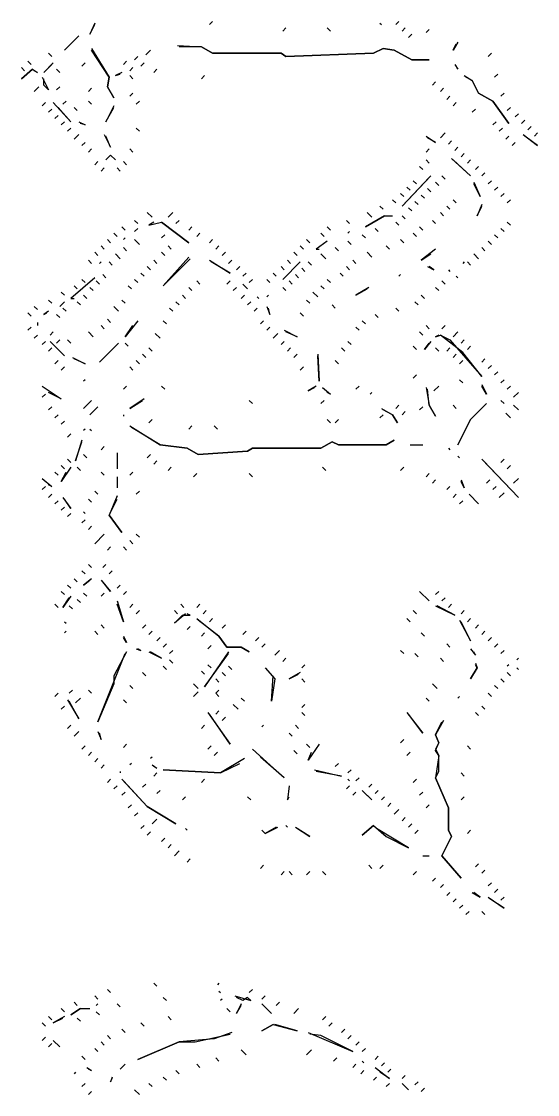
# Model space of a CAD drawing. Extents: x 1 to 2775, y -31 to 2075.
# Drawn here: x 1545.8 to 1599.8, y 1534.2 to 1646.5 of the extents above; entities that cross this region are included whole.
import ezdxf

# ---------------------------------------------------------------- set-up
doc = ezdxf.new("R2010")
doc.units = 0
doc.layers.add('LINEWORK', color=4, linetype='CONTINUOUS')

msp = doc.modelspace()

# ---------------------------------------------------------------- linework, layer by layer
at = {"layer": 'LINEWORK'}
for points in [[(1553.5, 1646.3333), (1553, 1645.1667), (1553.5, 1646.1667)], [(1565.8333, 1646.5), (1565.5, 1646.1667)], [(1573.5, 1645.8333), (1573.1667, 1645.5)], [(1577.8333, 1645.8333), (1578.1667, 1645.5)], [(1583.3333, 1646.3333), (1583.5, 1646.1667)], [(1585.3333, 1646.5), (1585, 1646.1667)], [(1586, 1645.8333), (1585.6667, 1645.5)], [(1551.8333, 1645), (1550.3333, 1643.5)], [(1586.6667, 1645.1667), (1586.3333, 1644.8333)], [(1588.5, 1645.6667), (1588.1667, 1645.3333)], [(1553.1667, 1643.6667), (1555, 1640.6667), (1554.8333, 1639.6667), (1555.5, 1638.5), (1554.8333, 1639.6667), (1555, 1640.6667), (1553.1667, 1643.5)], [(1559.3333, 1643.5), (1558.8333, 1643)], [(1562.1667, 1644), (1564.6667, 1643.8333), (1565.8333, 1643.1667), (1573, 1643.1667), (1573.5, 1642.8333), (1582.6667, 1643.1667), (1583.6667, 1643.6667), (1584.8333, 1643.5), (1586.6667, 1642.5), (1588.5, 1642.5), (1586.6667, 1642.5), (1584.8333, 1643.5), (1583.6667, 1643.6667), (1582.6667, 1643.1667), (1573.5, 1642.8333), (1573, 1643.1667), (1565.8333, 1643.1667), (1564.6667, 1643.8333), (1562.3333, 1643.8333)], [(1591.5, 1644.3333), (1591, 1643.5), (1591.3333, 1644.1667)], [(1546.5, 1642.3333), (1546.8333, 1642)], [(1548.6667, 1643.1667), (1549, 1642.8333)], [(1556.8333, 1642.3333), (1556.5, 1642)], [(1558, 1642.8333), (1557.6667, 1642.5)], [(1595, 1643.1667), (1594.6667, 1642.8333)], [(1545.8333, 1641.6667), (1546.1667, 1641.3333)], [(1547, 1641.5), (1545.8333, 1640.5), (1547, 1641.5), (1547.5, 1641.1667), (1547.1667, 1641.3333)], [(1549.1667, 1642.1667), (1548.1667, 1641.1667), (1549, 1642)], [(1549.5, 1641.5), (1549.8333, 1641.1667)], [(1552.5, 1642.1667), (1552.1667, 1641.8333)], [(1557.5, 1641.6667), (1557.1667, 1641.3333)], [(1558.6667, 1642.1667), (1558.3333, 1641.8333)], [(1560, 1641.5), (1559.6667, 1641.1667)], [(1591.1667, 1642), (1591.5, 1641.5), (1591.3333, 1641.8333)], [(1548, 1640.6667), (1548.6667, 1639.3333), (1548.1667, 1639.8333), (1548.1667, 1640.5)], [(1556.3333, 1641.1667), (1555.6667, 1640.8333), (1556.1667, 1641)], [(1557.1667, 1640.8333), (1557.5, 1640.5)], [(1565, 1640.8333), (1564.6667, 1640.5)], [(1589.1667, 1640.1667), (1588.8333, 1639.8333)], [(1592.1667, 1640.8333), (1593, 1640.3333), (1593.6667, 1639), (1595.1667, 1638.1667), (1596.8333, 1635.8333), (1595.1667, 1638.1667), (1593.6667, 1639), (1593, 1640.3333), (1592.3333, 1640.6667)], [(1595.6667, 1641), (1595.3333, 1640.6667)], [(1547.6667, 1639.6667), (1547.1667, 1639.1667)], [(1549.8333, 1639.6667), (1549.5, 1639.3333)], [(1553.1667, 1639.5), (1552.8333, 1639.1667)], [(1557.5, 1639), (1557.1667, 1638.6667)], [(1590, 1639.5), (1589.6667, 1639.1667)], [(1596.3333, 1639), (1596, 1638.6667)], [(1548.3333, 1638), (1548, 1637.6667)], [(1549.1667, 1638), (1551, 1636), (1549.6667, 1637.5)], [(1550.5, 1638.1667), (1550.1667, 1637.8333)], [(1552.8333, 1638.1667), (1553.1667, 1637.8333)], [(1558.1667, 1638.1667), (1557.8333, 1637.8333)], [(1590.6667, 1638.6667), (1590.3333, 1638.3333)], [(1591.3333, 1638), (1591, 1637.6667)], [(1549, 1637.3333), (1548.6667, 1637)], [(1551.3333, 1637.5), (1551.6667, 1637.1667)], [(1555.5, 1637.6667), (1554.6667, 1636), (1555.5, 1637.5)], [(1593.3333, 1637.3333), (1593, 1637)], [(1597, 1637.5), (1596.6667, 1637.1667)], [(1597.8333, 1636.8333), (1597.5, 1636.5)], [(1549.6667, 1636.6667), (1549.3333, 1636.3333)], [(1550.3333, 1636), (1550, 1635.6667)], [(1551.8333, 1636), (1552.5, 1635.6667), (1552, 1635.8333)], [(1595.5, 1636), (1595.1667, 1635.6667)], [(1598.5, 1636.1667), (1598.1667, 1635.8333)], [(1551, 1635.3333), (1550.6667, 1635)], [(1551.8333, 1634.6667), (1551.3333, 1634.1667)], [(1554.5, 1634.6667), (1555.1667, 1633.3333), (1554.6667, 1634.5)], [(1557.8333, 1635.3333), (1558.1667, 1635)], [(1588.1667, 1634.5), (1589.1667, 1633.8333), (1588.3333, 1634.3333)], [(1590.1667, 1634.8333), (1589.6667, 1634.3333)], [(1596.1667, 1635.3333), (1595.8333, 1635)], [(1596.8333, 1634.5), (1596.5, 1634.1667)], [(1598.3333, 1634.6667), (1599.8333, 1633.5), (1598.5, 1634.5)], [(1599.1667, 1635.5), (1598.8333, 1635.1667)], [(1599.8333, 1634.8333), (1599.5, 1634.5)], [(1552.5, 1633.8333), (1552.1667, 1633.5)], [(1590.8333, 1634), (1590.5, 1633.6667)], [(1591.5, 1633.3333), (1591.1667, 1633)], [(1597.5, 1633.8333), (1597.1667, 1633.5)], [(1553.1667, 1633.1667), (1552.8333, 1632.8333)], [(1555.1667, 1632.5), (1554.6667, 1632), (1555.1667, 1632.5), (1555.6667, 1632)], [(1557.1667, 1633.1667), (1557.5, 1632.8333)], [(1588.5, 1633.1667), (1588.1667, 1632.8333)], [(1592.1667, 1632.6667), (1591.8333, 1632.3333)], [(1553.8333, 1631.8333), (1553.5, 1631.5)], [(1554.5, 1631.1667), (1554.1667, 1630.8333)], [(1555.8333, 1631.1667), (1556.1667, 1630.8333)], [(1556.5, 1631.8333), (1556.8333, 1631.5)], [(1587.5, 1631.3333), (1587.8333, 1631)], [(1588.1667, 1632), (1588.5, 1631.6667)], [(1590.8333, 1632.1667), (1592.8333, 1630.3333), (1591, 1632)], [(1592.8333, 1632), (1592.5, 1631.6667)], [(1593.6667, 1631.3333), (1593.3333, 1631)], [(1588.6667, 1630.3333), (1585.6667, 1627.1667), (1588.5, 1630.1667)], [(1589.8333, 1630.3333), (1590.1667, 1630)], [(1594.3333, 1630.6667), (1594, 1630.3333)], [(1586.1667, 1629.1667), (1586.5, 1628.8333)], [(1586.8333, 1629.8333), (1587.1667, 1629.5)], [(1588.3333, 1629), (1588.6667, 1628.6667)], [(1589.1667, 1629.6667), (1589.5, 1629.3333)], [(1593.1667, 1629.6667), (1593.8333, 1628.1667), (1593.1667, 1629.5)], [(1595, 1629.8333), (1594.6667, 1629.5)], [(1595.6667, 1629.1667), (1595.3333, 1628.8333)], [(1584.6667, 1627.8333), (1585, 1627.5)], [(1585.5, 1628.5), (1585.8333, 1628.1667)], [(1587.6667, 1628.3333), (1588, 1628)], [(1591, 1627.8333), (1591.3333, 1627.5)], [(1596.3333, 1628.5), (1596, 1628.1667)], [(1597, 1627.8333), (1596.6667, 1627.5)], [(1583.3333, 1627.1667), (1583.6667, 1626.8333)], [(1586.3333, 1627), (1586.6667, 1626.6667)], [(1587, 1627.6667), (1587.3333, 1627.3333)], [(1590.3333, 1627.1667), (1590.6667, 1626.8333)], [(1594, 1627.3333), (1593.5, 1626.1667), (1594, 1627.1667)], [(1557.6667, 1625.6667), (1558, 1625.3333)], [(1559, 1626.5), (1559.5, 1626)], [(1559.6667, 1625.5), (1559.1667, 1625.1667), (1560.5, 1625.5), (1563.3333, 1623.3333), (1560.5, 1625.5)], [(1561.6667, 1626.5), (1561.1667, 1626)], [(1562.3333, 1625.6667), (1562, 1625.3333)], [(1579.8333, 1625.6667), (1580.1667, 1625.3333)], [(1583.8333, 1626.1667), (1581.8333, 1625), (1583.8333, 1626.1667), (1584.6667, 1626.1667)], [(1582, 1626.5), (1582.5, 1626)], [(1585, 1625.5), (1585.3333, 1625.1667)], [(1585.6667, 1626.1667), (1586, 1625.8333)], [(1588.8333, 1625.6667), (1589.1667, 1625.3333)], [(1589.6667, 1626.5), (1590, 1626.1667)], [(1596.6667, 1625.5), (1597, 1625.1667)], [(1556.3333, 1625), (1556.6667, 1624.6667)], [(1558, 1624.8333), (1557.6667, 1624.5)], [(1563.6667, 1625), (1563.3333, 1624.6667)], [(1577.8333, 1625), (1578.1667, 1624.6667)], [(1580.1667, 1624.5), (1580, 1624.3333)], [(1582.8333, 1624.8333), (1583.1667, 1624.5)], [(1587.5, 1625), (1587.8333, 1624.6667)], [(1596, 1624.8333), (1596.3333, 1624.5)], [(1554.8333, 1623.6667), (1555.1667, 1623.3333)], [(1555.5, 1624.3333), (1555.8333, 1624)], [(1556.6667, 1623.8333), (1556.5, 1623.6667)], [(1557.6667, 1623.6667), (1558.1667, 1623.1667)], [(1560.8333, 1624.1667), (1560.5, 1623.8333)], [(1564.5, 1624.3333), (1564.1667, 1624)], [(1565.8333, 1623.6667), (1565.5, 1623.3333)], [(1575.6667, 1623.6667), (1576, 1623.3333)], [(1577.8333, 1623.5), (1576.6667, 1622.6667), (1577, 1622.6667)], [(1577.1667, 1624.3333), (1577.5, 1624)], [(1580, 1623.5), (1580.3333, 1623.1667)], [(1581.5, 1624.1667), (1581.8333, 1623.8333)], [(1585.5, 1623.6667), (1585.8333, 1623.3333)], [(1586.8333, 1624.3333), (1587.1667, 1624)], [(1594.6667, 1623.5), (1595, 1623.1667)], [(1595.3333, 1624.1667), (1595.6667, 1623.8333)], [(1553.5, 1622.3333), (1553.8333, 1622)], [(1554.1667, 1623), (1554.5, 1622.6667)], [(1555.6667, 1622.1667), (1556.1667, 1621.6667)], [(1556.5, 1622.8333), (1556.8333, 1622.5)], [(1560.5, 1622.3333), (1560.8333, 1622)], [(1561.1667, 1623), (1561.5, 1622.6667)], [(1566.5, 1623), (1566.1667, 1622.6667)], [(1567.1667, 1622.3333), (1566.8333, 1622)], [(1574.3333, 1622.3333), (1574.6667, 1622)], [(1575, 1623), (1575.3333, 1622.6667)], [(1577.1667, 1622.1667), (1577.6667, 1621.6667)], [(1578.6667, 1622.8333), (1579, 1622.5)], [(1582, 1622.3333), (1582.5, 1621.8333)], [(1584, 1623), (1584.3333, 1622.6667)], [(1589.1667, 1622.6667), (1587.6667, 1621.5), (1588.6667, 1622.1667)], [(1593.1667, 1622.1667), (1593.6667, 1621.6667)], [(1594, 1622.8333), (1594.3333, 1622.5)], [(1552.8333, 1621.5), (1553.1667, 1621.1667)], [(1554.1667, 1621.3333), (1554, 1621.1667)], [(1555, 1621.3333), (1555.3333, 1621)], [(1559.6667, 1621.5), (1560, 1621.1667)], [(1563.3333, 1621.8333), (1560.6667, 1618.8333), (1563.5, 1621.6667)], [(1565.5, 1621.5), (1567.6667, 1620.1667), (1565.6667, 1621.3333)], [(1567.8333, 1621.5), (1567.5, 1621.1667)], [(1575, 1621.3333), (1573.1667, 1619.5)], [(1573.6667, 1621.5), (1574, 1621.1667)], [(1575.8333, 1621.3333), (1576.1667, 1621)], [(1580.5, 1621.5), (1580.8333, 1621.1667)], [(1592.1667, 1621.3333), (1592, 1621.1667)], [(1592.5, 1621.3333), (1592.8333, 1621)], [(1554.3333, 1620), (1554.6667, 1619.6667)], [(1558.3333, 1620.1667), (1558.6667, 1619.8333)], [(1559, 1620.8333), (1559.3333, 1620.5)], [(1568.6667, 1620.8333), (1568.3333, 1620.5)], [(1569.3333, 1620.1667), (1569, 1619.8333)], [(1572.1667, 1620.1667), (1572.5, 1619.8333)], [(1573, 1620.8333), (1573.3333, 1620.5)], [(1574.5, 1620), (1574.8333, 1619.6667)], [(1575.1667, 1620.6667), (1575.5, 1620.3333)], [(1579.1667, 1620.1667), (1579.5, 1619.8333)], [(1579.8333, 1620.8333), (1580.1667, 1620.5)], [(1585.5, 1620), (1585.3333, 1619.8333)], [(1588.3333, 1620.8333), (1589, 1620.5), (1588.5, 1620.8333)], [(1590.5, 1620.5), (1590.6667, 1620.3333)], [(1553.5, 1619.6667), (1551, 1617.5), (1551.3333, 1617.5)], [(1551.3333, 1618.8333), (1551.6667, 1618.5)], [(1552.1667, 1619.5), (1552.5, 1619.1667)], [(1553.6667, 1619.3333), (1554, 1619)], [(1557, 1618.8333), (1557.3333, 1618.5)], [(1557.6667, 1619.5), (1558, 1619.1667)], [(1564.1667, 1619.3333), (1564.5, 1619)], [(1567.6667, 1619.3333), (1567.3333, 1619)], [(1569, 1619), (1569.5, 1618.5)], [(1570, 1619.5), (1569.6667, 1619.1667)], [(1571.5, 1619.5), (1571.8333, 1619.1667)], [(1573.8333, 1619.3333), (1574.1667, 1619)], [(1577.1667, 1618.8333), (1577.5, 1618.5)], [(1577.8333, 1619.5), (1578.1667, 1619.1667)], [(1589.8333, 1619.3333), (1590.1667, 1619)], [(1591.3333, 1619.8333), (1591.5, 1619.6667)], [(1550, 1618.1667), (1550.3333, 1617.8333)], [(1552.3333, 1617.8333), (1552.6667, 1617.5)], [(1553, 1618.6667), (1553.3333, 1618.3333)], [(1562.6667, 1617.8333), (1563, 1617.5)], [(1563.3333, 1618.6667), (1563.6667, 1618.3333)], [(1568.3333, 1618.6667), (1568, 1618.3333)], [(1569.1667, 1617.8333), (1568.8333, 1617.5)], [(1570.5, 1617.6667), (1570.6667, 1617.5)], [(1571.6667, 1617.8333), (1571.5, 1617.6667)], [(1573.1667, 1618.6667), (1573.5, 1618.3333)], [(1576.3333, 1618.1667), (1576.8333, 1617.6667)], [(1582.1667, 1618.6667), (1580.8333, 1617.8333), (1582, 1618.5)], [(1587.6667, 1617.8333), (1588, 1617.5)], [(1589.1667, 1618.6667), (1589.5, 1618.3333)], [(1547.1667, 1616.6667), (1547.5, 1616.3333)], [(1548.6667, 1617.3333), (1549, 1617)], [(1550.3333, 1617.1667), (1549.8333, 1616.6667)], [(1550.1667, 1616.5), (1550.5, 1616.1667)], [(1551.6667, 1617.1667), (1552, 1616.8333)], [(1555.5, 1616.6667), (1556, 1616.1667)], [(1556.3333, 1617.3333), (1556.6667, 1617)], [(1561.3333, 1616.5), (1561.6667, 1616.1667)], [(1562, 1617.1667), (1562.3333, 1616.8333)], [(1569.8333, 1617.1667), (1569.5, 1616.8333)], [(1570.5, 1616.5), (1570.1667, 1616.1667)], [(1571.5, 1616.6667), (1571.8333, 1615.8333), (1571.6667, 1616.5)], [(1575.6667, 1617.3333), (1576, 1617)], [(1578.3333, 1616.8333), (1578.6667, 1616.5)], [(1585, 1616.5), (1585.3333, 1616.1667)], [(1587, 1617.1667), (1587.3333, 1616.8333)], [(1546.5, 1616), (1546.8333, 1615.6667)], [(1548.6667, 1616.1667), (1548.1667, 1615.8333), (1548.5, 1616)], [(1549.5, 1615.8333), (1549.8333, 1615.5)], [(1575, 1616), (1575.3333, 1615.6667)], [(1582.8333, 1615.8333), (1583.1667, 1615.5)], [(1546.8333, 1614.5), (1546.5, 1614.1667)], [(1547.5, 1615), (1547.5, 1614.6667)], [(1554.1667, 1614.6667), (1554.5, 1614.3333)], [(1554.8333, 1615.3333), (1555.1667, 1615)], [(1558, 1615.1667), (1556.6667, 1613.5), (1557.5, 1614.6667)], [(1560.6667, 1615.1667), (1561, 1614.8333)], [(1571.1667, 1615.1667), (1570.8333, 1614.8333)], [(1571.8333, 1614.5), (1571.5, 1614.1667)], [(1580.8333, 1614.5), (1581.1667, 1614.1667)], [(1581.5, 1615.1667), (1581.8333, 1614.8333)], [(1588.1667, 1614.6667), (1588.5, 1614.3333)], [(1590.1667, 1614.6667), (1589.8333, 1614.3333)], [(1547.5, 1613.6667), (1547.1667, 1613.3333)], [(1549.1667, 1614), (1548.8333, 1613.6667)], [(1549.8333, 1613.1667), (1549.5, 1612.8333)], [(1550.6667, 1613.1667), (1551, 1612.8333)], [(1552.8333, 1614), (1553.3333, 1613.5)], [(1559.8333, 1613.8333), (1560.3333, 1613.3333)], [(1572.6667, 1613.8333), (1572.1667, 1613.3333)], [(1573.3333, 1614.1667), (1574.6667, 1613.5), (1573.5, 1614)], [(1587.5, 1614), (1587.8333, 1613.6667)], [(1589.5, 1613.6667), (1589.1667, 1613.5), (1589.6667, 1613.6667), (1590.6667, 1613.1667), (1594, 1609.3333), (1592, 1611.8333), (1589.6667, 1613.6667)], [(1591.5, 1614), (1591, 1613.5)], [(1592.1667, 1613.1667), (1591.8333, 1612.8333)], [(1548.3333, 1613), (1548, 1612.6667)], [(1549, 1612.3333), (1548.6667, 1612)], [(1548.8333, 1613), (1550.3333, 1611.5)], [(1556, 1612.8333), (1554, 1610.8333)], [(1556.6667, 1612.8333), (1557, 1612.5)], [(1559.1667, 1612.3333), (1559.5, 1612)], [(1573.3333, 1613), (1573, 1612.6667)], [(1574, 1612.3333), (1573.6667, 1612)], [(1579.3333, 1612.3333), (1579.6667, 1612)], [(1580, 1613), (1580.3333, 1612.6667)], [(1586.8333, 1612.5), (1587.1667, 1612.1667)], [(1588.6667, 1613), (1588, 1612.1667), (1588.5, 1612.8333)], [(1589.1667, 1612.3333), (1589.5, 1612)], [(1590.6667, 1612.3333), (1590.3333, 1612)], [(1592.8333, 1612.5), (1592.5, 1612.1667)], [(1549.6667, 1611), (1549.3333, 1610.6667)], [(1551.1667, 1611.3333), (1552.5, 1610.6667), (1551.3333, 1611.1667)], [(1557.8333, 1611), (1558.1667, 1610.6667)], [(1558.5, 1611.6667), (1558.8333, 1611.3333)], [(1574.6667, 1611.6667), (1574.3333, 1611.3333)], [(1576.8333, 1611.6667), (1577, 1608.8333), (1576.8333, 1611.5)], [(1578.6667, 1611), (1579, 1610.6667)], [(1591.3333, 1611.6667), (1591, 1611.3333)], [(1592, 1611), (1591.6667, 1610.6667)], [(1594.3333, 1611.1667), (1594, 1610.8333)], [(1550.3333, 1610.3333), (1550, 1610)], [(1557.1667, 1610.3333), (1557.5, 1610)], [(1575.3333, 1610.3333), (1575, 1610)], [(1595, 1610.5), (1594.6667, 1610.1667)], [(1595.6667, 1609.8333), (1595.3333, 1609.5)], [(1552.5, 1609), (1552.3333, 1608.8333)], [(1587.1667, 1609.5), (1586.8333, 1609.1667)], [(1591.6667, 1609), (1592, 1608.6667)], [(1596.3333, 1609), (1596, 1608.6667)], [(1548, 1608.3333), (1550, 1607), (1548.6667, 1607.6667)], [(1548.3333, 1607.5), (1548, 1607.1667)], [(1556.8333, 1608.3333), (1556.5, 1608)], [(1560.5, 1608.3333), (1560.8333, 1608)], [(1576.6667, 1608.3333), (1575.8333, 1607.8333), (1576.5, 1608.1667)], [(1577.3333, 1608.1667), (1578.1667, 1607.5), (1577.8333, 1607.6667)], [(1581.1667, 1608.3333), (1580.8333, 1608)], [(1582.5, 1607.6667), (1582.3333, 1607.5)], [(1588.1667, 1608.1667), (1588.5, 1606.3333), (1589.1667, 1605.1667), (1588.5, 1606.3333), (1588.3333, 1608)], [(1589.5, 1608.3333), (1589, 1607.8333)], [(1594, 1608.5), (1594.5, 1607.5), (1594, 1608.3333)], [(1597, 1608.3333), (1596.6667, 1608)], [(1597.8333, 1607.6667), (1597.3333, 1607.1667)], [(1553.1667, 1606.8333), (1552.3333, 1606)], [(1558.6667, 1607), (1557.1667, 1606), (1558.5, 1606.8333)], [(1569.6667, 1606.8333), (1570, 1606.5)], [(1577.5, 1606.8333), (1577.1667, 1606.5)], [(1594.5, 1606.5), (1592.8333, 1604.8333), (1591.5, 1602.1667), (1592.8333, 1604.8333)], [(1596, 1606.8333), (1596.3333, 1606.5)], [(1549, 1606.1667), (1548.6667, 1605.8333)], [(1549.6667, 1605.3333), (1549.3333, 1605)], [(1553.8333, 1606.1667), (1553, 1605.3333)], [(1556.5, 1605.3333), (1556.5, 1605.1667)], [(1583.6667, 1605.3333), (1583.3333, 1605)], [(1583.5, 1606), (1584.6667, 1605.3333), (1585.1667, 1604.5), (1584.6667, 1605.3333), (1583.6667, 1605.8333)], [(1585.3333, 1606.3333), (1585, 1606)], [(1586, 1605.6667), (1585.6667, 1605.3333)], [(1587.8333, 1606.1667), (1587.5, 1605.8333)], [(1591, 1606.3333), (1591.3333, 1606)], [(1596.5, 1605.5), (1597, 1605)], [(1597.3333, 1606.3333), (1597.8333, 1605.8333)], [(1550.3333, 1604.6667), (1550, 1604.3333)], [(1557.1667, 1604.1667), (1560.3333, 1602.1667), (1563.1667, 1601.8333), (1564.3333, 1601.1667), (1569.5, 1601.5), (1570, 1601.8333), (1577.1667, 1601.8333), (1578.3333, 1602.5), (1579, 1602.1667), (1584, 1602.1667), (1584.8333, 1602.6667), (1584, 1602.1667), (1579, 1602.1667), (1578.3333, 1602.5), (1577.1667, 1601.8333), (1570, 1601.8333), (1569.5, 1601.5), (1564.3333, 1601.1667), (1563.1667, 1601.8333), (1560.3333, 1602.1667), (1557.3333, 1604)], [(1559.5, 1604.8333), (1559.1667, 1604.5)], [(1563.6667, 1604.1667), (1563.3333, 1603.8333)], [(1566, 1604.1667), (1566.3333, 1603.8333)], [(1577.8333, 1604.8333), (1578.1667, 1604.5)], [(1579, 1604.8333), (1578.6667, 1604.5)], [(1551, 1603.3333), (1550.6667, 1603)], [(1552.5, 1603.8333), (1552.3333, 1603.6667)], [(1553, 1603.8333), (1553.1667, 1603.6667)], [(1552.1667, 1602.6667), (1551.5, 1600.5), (1552.1667, 1602.5)], [(1554.5, 1602), (1554.1667, 1601.6667)], [(1586.5, 1602.1667), (1587.8333, 1602.1667)], [(1552.3333, 1601.1667), (1552.6667, 1600.8333)], [(1555.8333, 1601.3333), (1555.8333, 1599.6667)], [(1559.3333, 1601.1667), (1559, 1600.8333)], [(1590.5, 1601.8333), (1590.6667, 1601.6667)], [(1591.5, 1601), (1591.6667, 1600.8333)], [(1550, 1600), (1550.3333, 1599.6667)], [(1551, 1599.8333), (1550, 1598.3333), (1550.5, 1599.3333)], [(1550.6667, 1600.6667), (1551, 1600.3333)], [(1551.6667, 1599.8333), (1552, 1599.5)], [(1560, 1600.5), (1559.6667, 1600.1667)], [(1561.5, 1599.8333), (1561.1667, 1599.5)], [(1577.3333, 1599.8333), (1577.6667, 1599.5)], [(1585.8333, 1599.8333), (1585.5, 1599.5)], [(1594, 1600.6667), (1597.8333, 1596.6667), (1594.1667, 1600.5)], [(1596.3333, 1600.6667), (1596, 1600.3333)], [(1597, 1600), (1596.6667, 1599.6667)], [(1548, 1598.6667), (1549, 1597.8333), (1548.6667, 1598)], [(1549.3333, 1599.3333), (1549.6667, 1599)], [(1554.1667, 1599.3333), (1554.5, 1599)], [(1555.8333, 1598.8333), (1555.8333, 1597.6667)], [(1557.5, 1599.3333), (1557.1667, 1599)], [(1564.1667, 1599.1667), (1563.8333, 1598.8333)], [(1569.6667, 1599.1667), (1570, 1598.8333)], [(1588.5, 1599.1667), (1588.1667, 1598.8333)], [(1597.8333, 1598.6667), (1597.3333, 1598.1667)], [(1548.3333, 1597.8333), (1548, 1597.5)], [(1589.1667, 1598.5), (1588.8333, 1598.1667)], [(1590.6667, 1597.8333), (1590.3333, 1597.5)], [(1591.8333, 1598.5), (1592.1667, 1597.6667), (1591.8333, 1598.3333)], [(1594.8333, 1598.5), (1594.5, 1598.1667)], [(1595.5, 1597.8333), (1595.1667, 1597.5)], [(1549, 1597), (1548.6667, 1596.6667)], [(1549.6667, 1596.3333), (1549.3333, 1596)], [(1550.1667, 1596.6667), (1551, 1595.5), (1550.3333, 1596.5)], [(1552.8333, 1596.5), (1553.1667, 1596.1667)], [(1553.5, 1597.3333), (1553.8333, 1597)], [(1555.8333, 1596.8333), (1555, 1594.8333), (1556.3333, 1593), (1555, 1594.8333), (1555.8333, 1596.5)], [(1558.1667, 1597.3333), (1557.8333, 1597)], [(1591.3333, 1597), (1591, 1596.6667)], [(1592, 1596.3333), (1591.6667, 1596)], [(1592.6667, 1597), (1593.6667, 1596)], [(1596.3333, 1597.1667), (1595.8333, 1596.6667)], [(1550.3333, 1595.6667), (1550, 1595.3333)], [(1552.3333, 1595.1667), (1552.5, 1595)], [(1551, 1595), (1550.6667, 1594.6667)], [(1552.5, 1594.3333), (1552.1667, 1594)], [(1553.1667, 1593.6667), (1552.8333, 1593.3333)], [(1554.5, 1592.8333), (1553.5, 1591.8333)], [(1557.1667, 1592.1667), (1557.5, 1591.8333)], [(1557.8333, 1592.8333), (1558.1667, 1592.5)], [(1555.1667, 1591.5), (1554.8333, 1591.1667)], [(1556.5, 1591.5), (1556.8333, 1591.1667)], [(1552.8333, 1589.6667), (1553.1667, 1589.3333)], [(1554.6667, 1589.6667), (1554.3333, 1589.3333)], [(1552.1667, 1589), (1552.5, 1588.6667)], [(1555.3333, 1589), (1555, 1588.6667)], [(1550.6667, 1587.5), (1551, 1587.1667)], [(1551.3333, 1588.1667), (1551.6667, 1587.8333)], [(1553.1667, 1588.1667), (1552.3333, 1587.5), (1553, 1588)], [(1554.1667, 1588), (1555.1667, 1586.8333), (1554.3333, 1587.8333)], [(1556.1667, 1587.5), (1555.8333, 1587.1667)], [(1550, 1586.8333), (1550.3333, 1586.5)], [(1551, 1586.3333), (1550.1667, 1585.1667), (1550.8333, 1586.1667)], [(1552.3333, 1586.6667), (1552.6667, 1586.3333)], [(1554.5, 1586.6667), (1554.1667, 1586.3333)], [(1556.8333, 1586.8333), (1556.5, 1586.5)], [(1587.5, 1586.8333), (1588.5, 1585.8333)], [(1589.5, 1586.8333), (1589.1667, 1586.5)], [(1590.1667, 1586.1667), (1589.8333, 1585.8333)], [(1549.3333, 1585.5), (1549.6667, 1585.1667)], [(1550.8333, 1585.3333), (1551.1667, 1585)], [(1551.6667, 1586), (1552, 1585.6667)], [(1555.8333, 1585.8333), (1556.5, 1583.6667), (1555.8333, 1585.5)], [(1557.5, 1585.5), (1557.1667, 1585.1667)], [(1562.5, 1585.5), (1562.8333, 1585.1667)], [(1564.5, 1585.5), (1564.1667, 1585.1667)], [(1589.1667, 1585.3333), (1591.1667, 1584.3333), (1589.3333, 1585.3333)], [(1590.8333, 1585.5), (1590.5, 1585.1667)], [(1558.1667, 1584.8333), (1557.8333, 1584.5)], [(1561.8333, 1584.8333), (1562.1667, 1584.5)], [(1563, 1584.5), (1561.8333, 1583.5), (1562.6667, 1584.3333), (1563.5, 1584.3333), (1563.1667, 1584.5)], [(1564.1667, 1584), (1566.5, 1582.1667), (1567.3333, 1581), (1568.8333, 1581), (1569.6667, 1580.5), (1568.8333, 1581), (1567.3333, 1581), (1566.5, 1582.1667), (1564.3333, 1583.8333)], [(1565.1667, 1584.8333), (1564.8333, 1584.5)], [(1565.8333, 1584), (1565.5, 1583.6667)], [(1586.1667, 1584), (1586.5, 1583.6667)], [(1586.8333, 1584.8333), (1587.1667, 1584.5)], [(1592.1667, 1584.8333), (1591.8333, 1584.5)], [(1592.8333, 1584), (1592.5, 1583.6667)], [(1550.3333, 1583.6667), (1550.5, 1583.5)], [(1554.1667, 1583.3333), (1554.5, 1583)], [(1558.8333, 1583.3333), (1558.5, 1583)], [(1563.5, 1583.1667), (1563.1667, 1582.8333)], [(1567.1667, 1583.3333), (1566.8333, 1583)], [(1591.6667, 1583.8333), (1592.8333, 1581.6667), (1591.8333, 1583.6667)], [(1593.6667, 1583.3333), (1593.3333, 1583)], [(1550.5, 1582.6667), (1550.3333, 1582.5)], [(1553.5, 1582.6667), (1553.8333, 1582.3333)], [(1556.5, 1582.1667), (1556.8333, 1581.5), (1556.5, 1582)], [(1559.5, 1582.6667), (1559.1667, 1582.3333)], [(1560.3333, 1582), (1560, 1581.6667)], [(1565, 1582.5), (1564.6667, 1582.1667)], [(1569.3333, 1582.6667), (1569, 1582.3333)], [(1570.6667, 1582), (1570.3333, 1581.6667)], [(1587.6667, 1582.5), (1588, 1582.1667)], [(1594.3333, 1582.6667), (1594, 1582.3333)], [(1595, 1582), (1594.6667, 1581.6667)], [(1557.8333, 1580.8333), (1558.3333, 1580.6667), (1558, 1580.8333)], [(1561, 1581.3333), (1560.6667, 1581)], [(1561.6667, 1580.6667), (1561.3333, 1580.3333)], [(1565.6667, 1581.1667), (1565.3333, 1580.8333)], [(1571.3333, 1581.3333), (1571, 1581)], [(1572.8333, 1580.6667), (1572.3333, 1580.1667)], [(1585.5, 1580.6667), (1585.8333, 1580.3333)], [(1590.3333, 1581.3333), (1590.6667, 1581)], [(1592.8333, 1580.8333), (1593.3333, 1580.1667), (1593.1667, 1580.5)], [(1595.6667, 1581.3333), (1595.3333, 1581)], [(1596.3333, 1580.6667), (1596, 1580.3333)], [(1556.8333, 1580.5), (1555.5, 1578), (1555.5, 1577.1667), (1553.8333, 1573.1667), (1556.6667, 1580.3333)], [(1559.1667, 1580.5), (1560.5, 1579.8333), (1559.3333, 1580.5)], [(1561.3333, 1579.6667), (1561.6667, 1579.3333)], [(1567.5, 1580.5), (1565, 1576.8333), (1567.5, 1580.3333)], [(1573.5, 1579.8333), (1573.1667, 1579.5)], [(1587, 1580.3333), (1587.3333, 1580)], [(1589.6667, 1579.8333), (1590, 1579.5)], [(1597.8333, 1579.8333), (1597.6667, 1579.6667)], [(1558.5, 1578.3333), (1558.8333, 1578)], [(1560.6667, 1579), (1561, 1578.6667)], [(1564.6667, 1578.5), (1565, 1578.1667)], [(1565.3333, 1579.1667), (1565.6667, 1578.8333)], [(1566.8333, 1578.3333), (1567.1667, 1578)], [(1567.5, 1579), (1567.8333, 1578.6667)], [(1571.3333, 1578.8333), (1572.3333, 1577.6667), (1572, 1575.3333), (1572.1667, 1578)], [(1575, 1578.3333), (1573.8333, 1577.6667), (1574.8333, 1578.1667)], [(1575.5, 1579.1667), (1575.1667, 1578.8333)], [(1593.3333, 1579.3333), (1593.5, 1578.8333), (1592.8333, 1577.6667), (1593.5, 1578.8333), (1593.3333, 1579.1667)], [(1596.8333, 1579.1667), (1596.6667, 1579)], [(1596.6667, 1578.3333), (1597, 1578)], [(1597.6667, 1578.8333), (1597.8333, 1578.6667)], [(1563.8333, 1577.1667), (1564.3333, 1576.6667)], [(1566.1667, 1577.6667), (1566.5, 1577.3333)], [(1575.1667, 1577.6667), (1575.5, 1577.3333)], [(1588.8333, 1577.1667), (1589.3333, 1576.6667)], [(1596, 1577.6667), (1596.3333, 1577.3333)], [(1549.6667, 1576.1667), (1549.3333, 1575.8333)], [(1551.1667, 1576.5), (1550.8333, 1576.1667)], [(1552.8333, 1576.5), (1553.1667, 1576.1667)], [(1557.1667, 1577), (1557.5, 1576.6667)], [(1564.3333, 1576.3333), (1563.8333, 1575.8333)], [(1566.5, 1576.5), (1566.1667, 1576.1667), (1566.5, 1575.8333), (1566.1667, 1576.1667)], [(1594.6667, 1576.1667), (1595, 1575.8333)], [(1595.3333, 1577), (1595.6667, 1576.6667)], [(1550.6667, 1575.5), (1551.8333, 1573.5), (1550.8333, 1575.3333)], [(1552, 1575.6667), (1551.5, 1575.1667)], [(1556.5, 1575.5), (1556.8333, 1575.1667)], [(1568, 1575), (1568.5, 1574.5)], [(1568.8333, 1575.6667), (1569.1667, 1575.3333)], [(1575.5, 1575), (1575.1667, 1574.6667)], [(1588.1667, 1575.6667), (1588.5, 1575.3333)], [(1591.6667, 1575.8333), (1591.5, 1575.6667)], [(1550.3333, 1574.8333), (1550, 1574.5)], [(1565.3333, 1574.1667), (1567.6667, 1570.8333), (1565.5, 1574)], [(1566.5, 1574.3333), (1566.1667, 1574)], [(1575.1667, 1574.1667), (1575.5, 1573.8333)], [(1586.1667, 1574.1667), (1587.8333, 1572), (1586.3333, 1574)], [(1593.3333, 1574.1667), (1593.6667, 1573.8333)], [(1594, 1574.8333), (1594.3333, 1574.5)], [(1551, 1572.8333), (1550.6667, 1572.5)], [(1565, 1572.8333), (1564.6667, 1572.5)], [(1567.1667, 1573.6667), (1566.8333, 1573.3333)], [(1571.1667, 1572.8333), (1571, 1572.6667)], [(1574.5, 1572.8333), (1574.8333, 1572.5)], [(1590, 1573.3333), (1589.1667, 1571.8333), (1589.5, 1571), (1589.1667, 1570.3333), (1589.5, 1569.6667), (1589.1667, 1567.3333), (1590.5, 1564.1667), (1590.5, 1561.8333), (1590.8333, 1561.1667), (1589.8333, 1559.1667), (1591.8333, 1556.8333), (1589.8333, 1559.1667), (1590.8333, 1561.1667), (1590.5, 1561.8333), (1590.5, 1564.1667), (1589.1667, 1567.3333), (1589.5, 1568), (1589.5, 1569.6667), (1589.1667, 1570.1667), (1589.5, 1571), (1589.1667, 1571.8333), (1589.8333, 1573.1667)], [(1551.8333, 1572.1667), (1551.3333, 1571.6667)], [(1553.8333, 1572.1667), (1554.1667, 1571.3333), (1554, 1572)], [(1573.8333, 1572), (1574.1667, 1571.6667)], [(1552.5, 1570.6667), (1552.1667, 1570.3333)], [(1556.8333, 1570.8333), (1556.5, 1570.5)], [(1565.6667, 1570.6667), (1565.3333, 1570.3333)], [(1575.6667, 1570.8333), (1576, 1570.5)], [(1577, 1570.8333), (1575.8333, 1569.1667), (1576.1667, 1570)], [(1585.8333, 1571.3333), (1585.5, 1571)], [(1592.5, 1570.6667), (1592.8333, 1570.3333)], [(1553.1667, 1570), (1552.8333, 1569.6667)], [(1553.8333, 1569.3333), (1553.5, 1569)], [(1559.5, 1569.5), (1559.3333, 1569.3333)], [(1569.1667, 1569.3333), (1566.6667, 1567.8333), (1560.6667, 1568.1667), (1566.6667, 1567.8333), (1568.6667, 1568.8333)], [(1566.3333, 1570), (1566, 1569.6667)], [(1570, 1570.3333), (1573.3333, 1567.3333), (1570.8333, 1569.5)], [(1574.3333, 1570.1667), (1574.6667, 1569.8333)], [(1586.5, 1570), (1586.1667, 1569.6667)], [(1554.5, 1568.6667), (1554.1667, 1568.3333)], [(1557.3333, 1568.8333), (1557.1667, 1568.6667)], [(1559.5, 1568.6667), (1560, 1568.3333), (1559.6667, 1568.5)], [(1579, 1568.8333), (1578.6667, 1568.5)], [(1555.1667, 1567.1667), (1554.8333, 1566.8333)], [(1556.1667, 1568), (1556.1667, 1567.8333)], [(1556.3333, 1567.1667), (1559, 1564.3333), (1562, 1562.5), (1559, 1564.3333), (1556.5, 1567)], [(1560, 1567.8333), (1559.6667, 1567.5)], [(1565, 1567.1667), (1564.6667, 1566.8333)], [(1576.5, 1568.1667), (1579.3333, 1567.5), (1576.6667, 1568)], [(1580.3333, 1568.1667), (1580, 1567.8333)], [(1580, 1567.1667), (1580.1667, 1567)], [(1581.1667, 1567.3333), (1580.8333, 1567)], [(1587.1667, 1567.1667), (1586.8333, 1566.8333)], [(1591.8333, 1567.8333), (1592.1667, 1567.5)], [(1555.8333, 1566.5), (1555.5, 1566.1667)], [(1558.8333, 1566.6667), (1558.5, 1566.3333)], [(1560.3333, 1566), (1560, 1565.6667)], [(1573.8333, 1566.5), (1573.6667, 1565), (1573.8333, 1565.3333)], [(1580.1667, 1566.5), (1579.8333, 1566.1667)], [(1581.5, 1566), (1582.5, 1565), (1581.6667, 1565.8333)], [(1582.5, 1566.6667), (1582.1667, 1566.3333)], [(1583.1667, 1566), (1582.8333, 1565.6667)], [(1556.6667, 1565.8333), (1556.3333, 1565.5)], [(1563, 1565.3333), (1562.6667, 1565)], [(1569.5, 1565.3333), (1569.8333, 1565)], [(1580.8333, 1565.8333), (1580.5, 1565.5)], [(1583.8333, 1565.3333), (1583.5, 1565)], [(1587.8333, 1565.8333), (1587.5, 1565.5)], [(1592.1667, 1565.3333), (1591.8333, 1565)], [(1557.3333, 1564.5), (1557, 1564.1667)], [(1584.5, 1564.6667), (1584.1667, 1564.3333)], [(1585.3333, 1564), (1584.8333, 1563.5)], [(1588.5, 1564.5), (1588.1667, 1564.1667)], [(1558, 1563.6667), (1557.6667, 1563.3333)], [(1560, 1563), (1559.5, 1562.5)], [(1586, 1563.1667), (1585.6667, 1562.8333)], [(1558.6667, 1562.3333), (1558.3333, 1562)], [(1559.3333, 1561.6667), (1559, 1561.3333)], [(1563, 1562), (1563.1667, 1561.8333)], [(1572.5, 1562.1667), (1571.3333, 1561.5), (1571, 1561.8333), (1571.3333, 1561.5), (1572.6667, 1562.1667)], [(1573.5, 1562.3333), (1573.6667, 1562.1667)], [(1574.5, 1562.1667), (1576, 1561.1667), (1574.6667, 1562)], [(1582.6667, 1562.3333), (1581.5, 1561.3333), (1582.6667, 1562.3333), (1584, 1561.1667), (1586.3333, 1560), (1583, 1562)], [(1586.6667, 1562.5), (1586.3333, 1562.1667)], [(1587.3333, 1561.8333), (1587, 1561.5)], [(1592.8333, 1561.8333), (1592.5, 1561.5)], [(1560.8333, 1561), (1560.5, 1560.6667)], [(1561.5, 1560.3333), (1561.1667, 1560)], [(1562.3333, 1559.6667), (1561.8333, 1559.1667)], [(1563.5, 1558.8333), (1563.1667, 1558.5)], [(1571.1667, 1558.1667), (1570.8333, 1557.8333)], [(1582.1667, 1558.1667), (1582.5, 1557.8333)], [(1583.6667, 1558.1667), (1583.3333, 1557.8333)], [(1587.8333, 1559.1667), (1588.5, 1559.1667)], [(1593.6667, 1558.3333), (1593.3333, 1558)], [(1573.3333, 1557.5), (1573, 1557.1667)], [(1573.8333, 1557.5), (1574.1667, 1557.1667)], [(1576, 1557.5), (1575.6667, 1557.1667)], [(1577.3333, 1557.5), (1577.6667, 1557.1667)], [(1587.1667, 1557.5), (1586.8333, 1557.1667)], [(1594.3333, 1557.6667), (1594, 1557.3333)], [(1589.1667, 1556.8333), (1588.8333, 1556.5)], [(1590, 1556.1667), (1589.6667, 1555.8333)], [(1595, 1556.3333), (1594.6667, 1556)], [(1590.6667, 1555.3333), (1590.3333, 1555)], [(1593, 1555.3333), (1593.8333, 1554.8333), (1593.1667, 1555.3333)], [(1594.6667, 1554.8333), (1596.3333, 1553.6667), (1594.8333, 1554.6667)], [(1595.6667, 1555.6667), (1595.3333, 1555.3333)], [(1596.3333, 1554.8333), (1596, 1554.5)], [(1591.3333, 1554.6667), (1591, 1554.3333)], [(1592, 1554), (1591.6667, 1553.6667)], [(1592.6667, 1553.3333), (1592.3333, 1553)], [(1594, 1553.3333), (1594.3333, 1553)], [(1559.6667, 1545.8333), (1560, 1545.5)], [(1566.5, 1545.8333), (1566.3333, 1545.6667)], [(1554.8333, 1545.1667), (1555.1667, 1544.8333)], [(1566.5, 1545), (1566.6667, 1544.8333)], [(1570, 1545.1667), (1569.6667, 1544.8333)], [(1551.3333, 1543.8333), (1551.6667, 1543.5)], [(1553.5, 1544.5), (1553.8333, 1544.1667)], [(1553.8333, 1543.6667), (1553.6667, 1543.5)], [(1555.8333, 1543.6667), (1556.1667, 1543.3333)], [(1560.6667, 1544.3333), (1561, 1544)], [(1566.8333, 1544.1667), (1566.6667, 1544)], [(1568.1667, 1544.5), (1569.8333, 1544), (1569.5, 1544.3333), (1569, 1544), (1568.3333, 1544.3333)], [(1568.8333, 1543.6667), (1568.3333, 1542.6667), (1568.8333, 1543.5)], [(1571.3333, 1544.5), (1571, 1544.1667)], [(1571, 1543.6667), (1572, 1542.6667)], [(1572.8333, 1543.8333), (1572.5, 1543.5)], [(1550, 1543.1667), (1550.3333, 1542.8333)], [(1552, 1543.1667), (1551, 1542.5), (1552, 1543.1667), (1553, 1543.1667)], [(1553.6667, 1542.8333), (1554, 1542.5)], [(1567.3333, 1543.1667), (1567.6667, 1542.8333)], [(1574.8333, 1543.1667), (1574.3333, 1542.6667)], [(1548, 1541.6667), (1548.3333, 1541.3333)], [(1548.6667, 1542.3333), (1549, 1542)], [(1550.3333, 1542.3333), (1549.1667, 1541.6667), (1550.1667, 1542.1667)], [(1551.6667, 1542.1667), (1552, 1541.8333)], [(1558.3333, 1541.6667), (1558.6667, 1541.3333)], [(1561.1667, 1542.3333), (1561.5, 1542)], [(1572.1667, 1541.5), (1571, 1540.8333), (1572.1667, 1541.5), (1574.6667, 1540.8333), (1572.3333, 1541.5)], [(1577.6667, 1542.3333), (1577.3333, 1542)], [(1578.3333, 1541.6667), (1578, 1541.3333)], [(1548.3333, 1540.1667), (1548, 1539.8333)], [(1554.8333, 1540.3333), (1555.1667, 1540)], [(1556.3333, 1541), (1556.6667, 1540.6667)], [(1567.8333, 1540.6667), (1566, 1540), (1562.3333, 1539.6667), (1558, 1537.8333), (1562.3333, 1539.6667), (1564, 1539.6667), (1567.6667, 1540.5)], [(1575.8333, 1540.6667), (1580.5, 1538.6667), (1577.1667, 1540.3333), (1576, 1540.5)], [(1579.6667, 1541), (1579.3333, 1540.6667)], [(1580.3333, 1540.3333), (1580, 1540)], [(1549, 1539.5), (1548.6667, 1539.1667)], [(1549.1667, 1539.8333), (1549.8333, 1539.1667)], [(1553.5, 1539), (1553.8333, 1538.6667)], [(1554.1667, 1539.6667), (1554.5, 1539.3333)], [(1581.1667, 1539.6667), (1580.8333, 1539.3333)], [(1581.8333, 1539), (1581.5, 1538.6667)], [(1552.1667, 1538.1667), (1552.5, 1537.8333)], [(1566.1667, 1538), (1566.5, 1537.6667)], [(1568.8333, 1538.8333), (1569.3333, 1538.3333)], [(1576.1667, 1538.8333), (1575.6667, 1538.3333)], [(1578.8333, 1538), (1578.5, 1537.6667)], [(1583.1667, 1538.1667), (1582.8333, 1537.8333)], [(1552.6667, 1537), (1553.1667, 1536.6667), (1552.8333, 1536.8333)], [(1556.6667, 1537.3333), (1556.1667, 1536.8333)], [(1564.1667, 1537.3333), (1564.5, 1537)], [(1580.8333, 1537.3333), (1580.5, 1537)], [(1581.5, 1537.6667), (1581.6667, 1537.5)], [(1582.8333, 1537), (1584.3333, 1535.8333), (1583.3333, 1536.5)], [(1583.8333, 1537.5), (1583.5, 1537.1667)], [(1584.5, 1536.8333), (1584.1667, 1536.5)], [(1551.5, 1536.5), (1551.3333, 1536.3333)], [(1555.3333, 1536), (1555.1667, 1535.5), (1555.3333, 1535.8333)], [(1560.6667, 1536), (1561, 1535.6667)], [(1562, 1536.6667), (1562.3333, 1536.3333)], [(1581.6667, 1536.6667), (1581.3333, 1536.3333)], [(1583, 1536), (1582.6667, 1535.6667)], [(1586, 1536.1667), (1585.6667, 1535.8333)], [(1552.5, 1535.3333), (1552.1667, 1535)], [(1553.1667, 1534.5), (1552.8333, 1534.1667)], [(1557.6667, 1534.6667), (1558.1667, 1534.1667)], [(1559.1667, 1535.3333), (1559.5, 1535)], [(1584.3333, 1535.3333), (1584, 1535)], [(1585.6667, 1535.3333), (1586.3333, 1534.6667)], [(1587.3333, 1535.5), (1587, 1535.1667)], [(1588, 1534.8333), (1587.6667, 1534.5)]]:
    msp.add_lwpolyline(points, dxfattribs=at)

doc.saveas('drawing.dxf')
